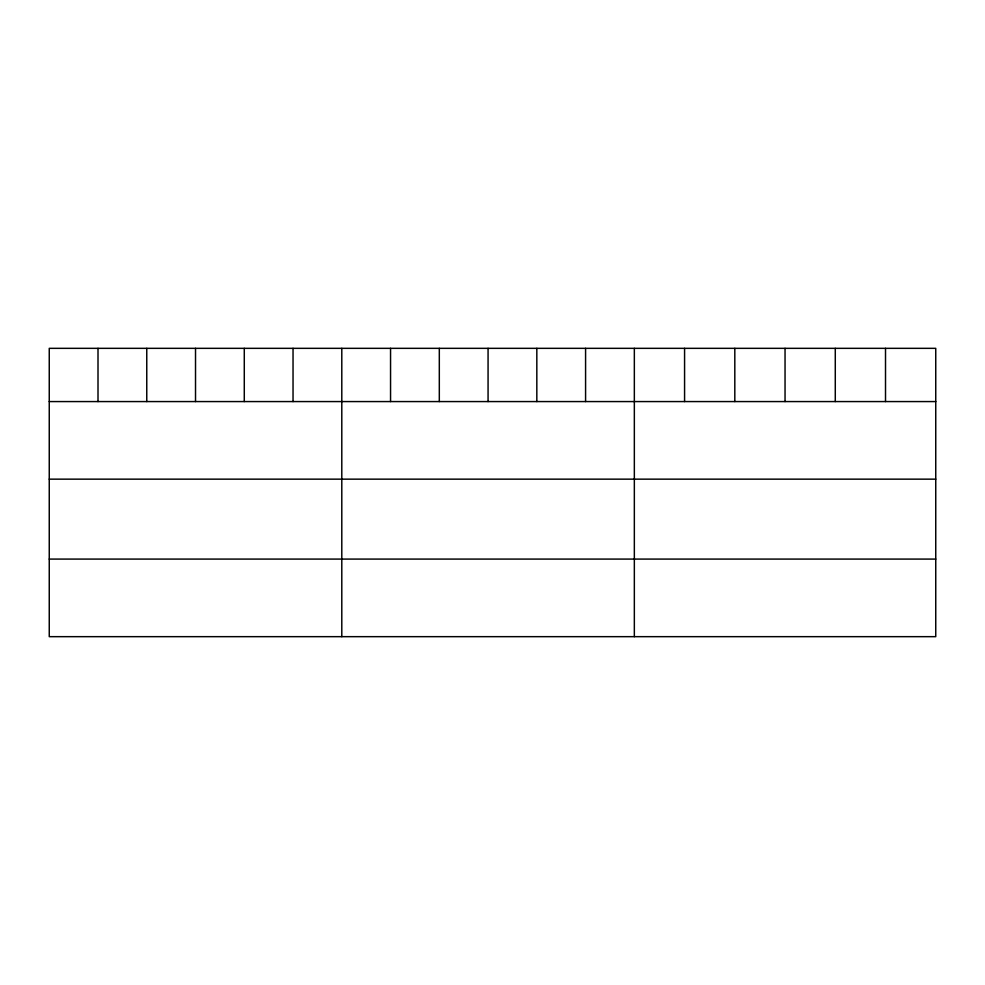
<?xml version="1.0" encoding="UTF-8"?>
<svg xmlns="http://www.w3.org/2000/svg" width="985" height="985" viewBox="0 0 985 985"><rect width="100%" height="100%" fill="white"/><g stroke="black" fill="none" stroke-linecap="round" stroke-linejoin="round"><path stroke-width="1.48" d="M935.75 401.572L935.75 636.667L49.25 636.667L49.25 348.333L935.75 348.333L935.75 401.572L49.25 401.572M49.25 479.153L935.75 479.153M49.25 559.086L935.75 559.086M885.515 348.333L885.515 401.572M835.28 348.333L835.28 401.572M785.045 348.333L785.045 401.572M734.81 348.333L734.81 401.572M684.575 348.333L684.575 401.572M634.34 348.333L634.34 636.667M585.582 348.333L585.582 401.572M536.825 348.333L536.825 401.572M488.067 348.333L488.067 401.572M439.31 348.333L439.31 401.572M390.552 348.333L390.552 401.572M341.795 348.333L341.795 636.667M293.037 348.333L293.037 401.572M244.28 348.333L244.28 401.572M195.523 348.333L195.523 401.572M146.765 348.333L146.765 401.572M98.007 348.333L98.007 401.572"/></g></svg>
